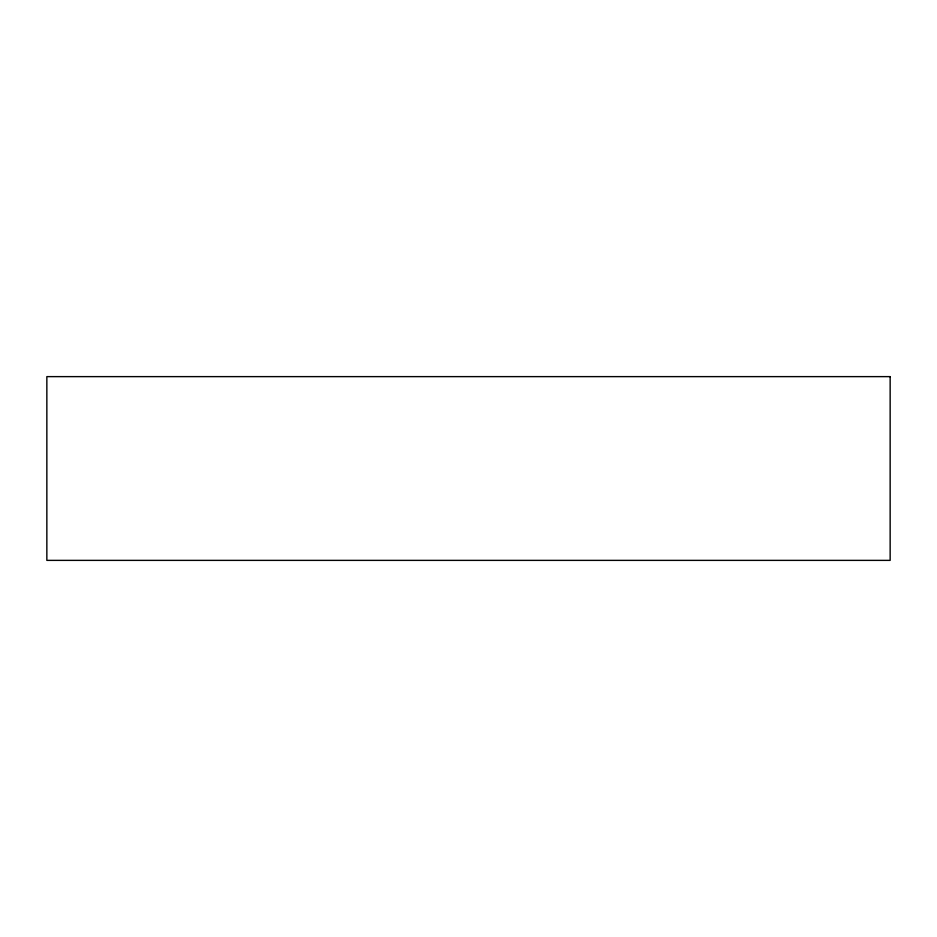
<?xml version="1.0" encoding="UTF-8"?>
<svg xmlns="http://www.w3.org/2000/svg" width="937" height="937" viewBox="0 0 937 937"><rect width="100%" height="100%" fill="white"/><g stroke="black" fill="none" stroke-linecap="round" stroke-linejoin="round"><path stroke-width="1.41" d="M890.15 376.627L46.85 376.627L46.85 560.373L890.15 560.373L890.15 376.627"/></g></svg>
